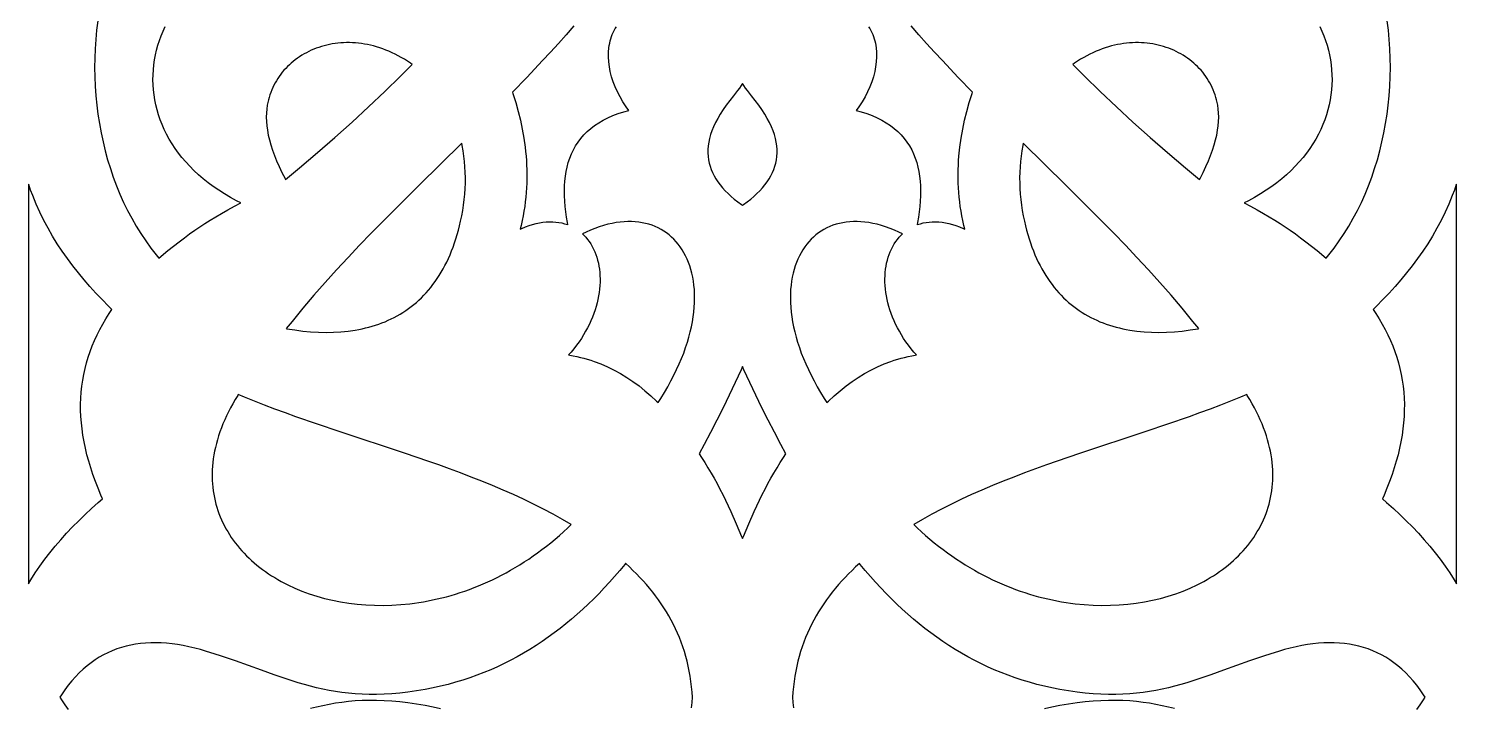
# Model space of a CAD drawing. Extents: x -340 to 340, y -265 to 265.
# Drawn here: x 230.2 to 289.8, y 84.9 to 113.3 of the extents above; entities that cross this region are included whole.
import ezdxf

# ---------------------------------------------------------------- set-up
doc = ezdxf.new("R2010")
doc.units = 0
doc.layers.add('LAYER_1', color=18, linetype='CONTINUOUS')

msp = doc.modelspace()

# ---------------------------------------------------------------- linework, layer by layer
at = {"layer": 'LAYER_1'}
for points in [[(233.087, 113.591), (233.039, 113.204), (233.002, 112.814), (232.976, 112.424), (232.961, 112.032), (232.957, 111.64), (232.963, 111.247), (232.98, 110.856), (233.008, 110.465), (233.047, 110.075), (233.096, 109.688), (233.156, 109.302), (233.227, 108.92), (233.308, 108.54), (233.4, 108.164), (233.502, 107.793), (233.614, 107.426), (233.737, 107.064), (233.87, 106.707), (234.014, 106.356), (234.168, 106.012), (234.332, 105.675), (234.507, 105.344), (234.691, 105.022), (234.886, 104.708), (235.091, 104.402), (235.306, 104.105), (235.417, 103.961), (235.53, 103.818), (235.639, 103.687), (236.018, 103.996), (236.488, 104.366), (236.708, 104.534), (236.923, 104.693), (237.135, 104.843), (237.347, 104.989), (237.563, 105.13), (237.785, 105.269), (238.016, 105.409), (238.26, 105.55), (238.519, 105.696), (238.797, 105.847), (239.063, 105.987), (238.882, 106.077), (238.624, 106.218), (238.376, 106.363), (238.138, 106.514), (237.91, 106.67), (237.693, 106.831), (237.486, 106.996), (237.289, 107.166), (237.102, 107.339), (236.925, 107.517), (236.758, 107.698), (236.601, 107.883), (236.454, 108.071), (236.316, 108.262), (236.189, 108.456), (236.071, 108.653), (235.963, 108.852), (235.864, 109.053), (235.775, 109.255), (235.696, 109.46), (235.625, 109.666), (235.565, 109.873), (235.513, 110.081), (235.471, 110.29), (235.438, 110.499), (235.415, 110.709), (235.4, 110.919), (235.394, 111.128), (235.397, 111.337), (235.409, 111.545), (235.43, 111.752), (235.459, 111.959), (235.497, 112.164), (235.544, 112.367), (235.598, 112.568), (235.662, 112.768), (235.733, 112.965), (235.813, 113.159), (235.9, 113.351)], [(252.96, 113.376), (252.639, 113.01), (252.314, 112.646), (251.988, 112.286), (251.658, 111.929), (250.993, 111.222), (250.402, 110.609), (250.42, 110.551), (250.533, 110.18), (250.637, 109.808), (250.728, 109.436), (250.808, 109.065), (250.874, 108.692), (250.927, 108.32), (250.949, 108.132), (250.967, 107.944), (250.981, 107.756), (250.991, 107.567), (250.998, 107.378), (251.001, 107.189), (251, 106.998), (250.995, 106.808), (250.986, 106.616), (250.973, 106.423), (250.955, 106.23), (250.934, 106.036), (250.908, 105.841), (250.877, 105.645), (250.843, 105.448), (250.803, 105.25), (250.759, 105.051), (250.72, 104.89), (250.785, 104.92), (250.939, 104.984), (251.091, 105.039), (251.24, 105.086), (251.387, 105.125), (251.53, 105.155), (251.672, 105.178), (251.81, 105.193), (251.945, 105.199), (252.078, 105.199), (252.207, 105.19), (252.333, 105.174), (252.456, 105.151), (252.575, 105.121), (252.69, 105.083), (252.715, 105.074), (252.697, 105.166), (252.658, 105.395), (252.626, 105.621), (252.6, 105.843), (252.581, 106.062), (252.57, 106.278), (252.567, 106.489), (252.571, 106.697), (252.584, 106.901), (252.606, 107.101), (252.637, 107.296), (252.677, 107.487), (252.727, 107.674), (252.787, 107.855), (252.858, 108.031), (252.939, 108.202), (253.031, 108.367), (253.134, 108.526), (253.249, 108.679), (253.376, 108.825), (253.514, 108.963), (253.664, 109.095), (253.825, 109.218), (253.999, 109.335), (254.185, 109.443), (254.383, 109.543), (254.593, 109.636), (254.815, 109.72), (255.051, 109.796), (255.251, 109.851), (255.141, 110.003), (255.007, 110.209), (254.887, 110.417), (254.779, 110.627), (254.685, 110.838), (254.604, 111.048), (254.536, 111.259), (254.482, 111.468), (254.442, 111.675), (254.416, 111.879), (254.404, 112.081), (254.406, 112.279), (254.423, 112.47), (254.438, 112.567), (254.456, 112.66), (254.477, 112.752), (254.503, 112.842), (254.532, 112.93), (254.566, 113.017), (254.603, 113.101), (254.645, 113.184), (254.69, 113.264), (254.74, 113.342)], [(265.261, 113.342), (265.31, 113.264), (265.355, 113.184), (265.397, 113.101), (265.434, 113.017), (265.468, 112.93), (265.497, 112.842), (265.523, 112.752), (265.545, 112.66), (265.563, 112.567), (265.577, 112.47), (265.594, 112.279), (265.596, 112.081), (265.584, 111.879), (265.558, 111.675), (265.518, 111.468), (265.464, 111.259), (265.397, 111.048), (265.316, 110.838), (265.221, 110.627), (265.114, 110.417), (264.993, 110.209), (264.859, 110.003), (264.75, 109.851), (264.95, 109.796), (265.185, 109.72), (265.408, 109.636), (265.618, 109.543), (265.815, 109.443), (266.001, 109.335), (266.175, 109.218), (266.336, 109.095), (266.486, 108.963), (266.624, 108.825), (266.751, 108.679), (266.866, 108.526), (266.969, 108.367), (267.061, 108.202), (267.142, 108.031), (267.213, 107.855), (267.273, 107.674), (267.323, 107.487), (267.363, 107.296), (267.394, 107.101), (267.415, 106.901), (267.428, 106.697), (267.433, 106.489), (267.429, 106.278), (267.418, 106.062), (267.4, 105.843), (267.374, 105.621), (267.341, 105.395), (267.302, 105.166), (267.284, 105.073), (267.31, 105.083), (267.425, 105.121), (267.544, 105.151), (267.667, 105.174), (267.793, 105.19), (267.922, 105.199), (268.055, 105.199), (268.19, 105.193), (268.329, 105.178), (268.47, 105.155), (268.614, 105.125), (268.76, 105.086), (268.909, 105.039), (269.061, 104.984), (269.215, 104.92), (269.28, 104.891), (269.241, 105.051), (269.197, 105.25), (269.158, 105.448), (269.123, 105.645), (269.092, 105.841), (269.067, 106.036), (269.045, 106.23), (269.028, 106.423), (269.014, 106.616), (269.005, 106.808), (269, 106.998), (268.999, 107.189), (269.002, 107.378), (269.009, 107.567), (269.019, 107.756), (269.033, 107.945), (269.072, 108.319), (269.126, 108.692), (269.192, 109.065), (269.271, 109.436), (269.363, 109.808), (269.466, 110.18), (269.58, 110.551), (269.598, 110.609), (269.007, 111.222), (268.342, 111.929), (268.012, 112.286), (267.686, 112.646), (267.361, 113.01), (267.04, 113.376)], [(284.1, 113.351), (284.187, 113.159), (284.267, 112.965), (284.338, 112.768), (284.402, 112.568), (284.456, 112.367), (284.503, 112.164), (284.541, 111.959), (284.57, 111.752), (284.591, 111.545), (284.603, 111.337), (284.606, 111.128), (284.6, 110.919), (284.585, 110.709), (284.562, 110.499), (284.529, 110.29), (284.487, 110.081), (284.435, 109.873), (284.375, 109.666), (284.304, 109.46), (284.225, 109.255), (284.136, 109.053), (284.037, 108.852), (283.929, 108.653), (283.811, 108.456), (283.684, 108.262), (283.546, 108.071), (283.399, 107.883), (283.242, 107.698), (283.075, 107.517), (282.898, 107.339), (282.711, 107.166), (282.514, 106.996), (282.307, 106.831), (282.09, 106.67), (281.862, 106.514), (281.624, 106.363), (281.376, 106.218), (281.118, 106.077), (280.937, 105.987), (281.203, 105.847), (281.481, 105.696), (281.74, 105.55), (281.984, 105.409), (282.215, 105.269), (282.437, 105.13), (282.652, 104.989), (282.865, 104.843), (283.077, 104.693), (283.291, 104.534), (283.512, 104.366), (283.981, 103.996), (284.36, 103.687), (284.47, 103.818), (284.583, 103.961), (284.694, 104.105), (284.909, 104.402), (285.114, 104.708), (285.309, 105.022), (285.493, 105.344), (285.668, 105.675), (285.832, 106.012), (285.986, 106.356), (286.13, 106.707), (286.263, 107.064), (286.386, 107.426), (286.498, 107.793), (286.601, 108.164), (286.692, 108.54), (286.773, 108.92), (286.844, 109.302), (286.904, 109.688), (286.953, 110.075), (286.992, 110.465), (287.02, 110.856), (287.037, 111.247), (287.043, 111.64), (287.039, 112.032), (287.024, 112.424), (286.998, 112.814), (286.961, 113.204), (286.914, 113.591)], [(257.873, 84.905), (257.894, 85.129), (257.909, 85.345), (257.894, 85.562), (257.873, 85.786), (257.846, 86.006), (257.814, 86.223), (257.777, 86.436), (257.734, 86.646), (257.685, 86.852), (257.632, 87.055), (257.573, 87.255), (257.509, 87.452), (257.441, 87.645), (257.367, 87.836), (257.288, 88.023), (257.205, 88.207), (257.117, 88.389), (257.024, 88.567), (256.927, 88.743), (256.826, 88.916), (256.719, 89.086), (256.609, 89.253), (256.494, 89.418), (256.375, 89.58), (256.252, 89.74), (256.124, 89.897), (255.993, 90.052), (255.858, 90.204), (255.718, 90.354), (255.575, 90.501), (255.428, 90.646), (255.278, 90.789), (255.124, 90.93), (255.119, 90.934), (255.084, 90.891), (254.875, 90.641), (254.663, 90.394), (254.448, 90.153), (254.231, 89.916), (254.011, 89.685), (253.788, 89.459), (253.562, 89.238), (253.333, 89.023), (253.101, 88.813), (252.866, 88.609), (252.628, 88.411), (252.387, 88.218), (252.142, 88.031), (251.893, 87.849), (251.642, 87.674), (251.386, 87.505), (251.128, 87.342), (250.865, 87.185), (250.598, 87.034), (250.328, 86.889), (250.054, 86.751), (249.776, 86.62), (249.494, 86.495), (249.207, 86.376), (248.917, 86.265), (248.622, 86.16), (248.323, 86.062), (248.019, 85.971), (247.712, 85.886), (247.399, 85.809), (247.082, 85.739), (246.761, 85.677), (246.393, 85.614), (246.037, 85.563), (245.693, 85.522), (245.36, 85.492), (245.037, 85.472), (244.724, 85.462), (244.42, 85.461), (244.124, 85.469), (243.835, 85.486), (243.553, 85.511), (243.277, 85.543), (243.006, 85.583), (242.741, 85.63), (242.479, 85.683), (242.221, 85.742), (241.965, 85.807), (241.711, 85.877), (241.459, 85.951), (241.206, 86.03), (240.954, 86.113), (240.446, 86.288), (239.927, 86.475), (238.835, 86.866), (238.249, 87.066), (237.944, 87.165), (237.63, 87.263), (237.38, 87.336), (237.135, 87.401), (236.893, 87.457), (236.654, 87.506), (236.419, 87.546), (236.188, 87.577), (235.96, 87.601), (235.736, 87.616), (235.515, 87.622), (235.298, 87.62), (235.085, 87.61), (234.875, 87.59), (234.669, 87.562), (234.467, 87.526), (234.268, 87.48), (234.073, 87.425), (233.882, 87.362), (233.694, 87.289), (233.51, 87.207), (233.329, 87.116), (233.152, 87.015), (232.978, 86.905), (232.808, 86.784), (232.641, 86.654), (232.477, 86.514), (232.317, 86.364), (232.161, 86.203), (232.008, 86.032), (231.858, 85.85), (231.713, 85.658), (231.571, 85.454), (231.5, 85.345), (231.57, 85.236), (231.713, 85.033), (231.858, 84.841)], [(288.143, 84.841), (288.289, 85.033), (288.431, 85.237), (288.501, 85.345), (288.431, 85.454), (288.289, 85.658), (288.143, 85.85), (287.993, 86.032), (287.84, 86.203), (287.684, 86.364), (287.524, 86.514), (287.36, 86.654), (287.193, 86.784), (287.023, 86.905), (286.849, 87.015), (286.672, 87.116), (286.491, 87.207), (286.307, 87.289), (286.119, 87.362), (285.927, 87.425), (285.732, 87.48), (285.534, 87.526), (285.331, 87.562), (285.125, 87.59), (284.916, 87.61), (284.702, 87.62), (284.485, 87.622), (284.265, 87.616), (284.04, 87.601), (283.812, 87.577), (283.581, 87.546), (283.346, 87.506), (283.107, 87.457), (282.865, 87.401), (282.62, 87.336), (282.37, 87.263), (282.056, 87.165), (281.751, 87.066), (281.165, 86.866), (280.073, 86.475), (279.555, 86.288), (279.047, 86.113), (278.794, 86.03), (278.542, 85.951), (278.289, 85.877), (278.035, 85.807), (277.78, 85.742), (277.521, 85.683), (277.259, 85.63), (276.994, 85.583), (276.723, 85.543), (276.447, 85.511), (276.165, 85.486), (275.876, 85.469), (275.58, 85.461), (275.276, 85.462), (274.963, 85.472), (274.64, 85.492), (274.307, 85.522), (273.963, 85.563), (273.607, 85.614), (273.239, 85.677), (272.918, 85.739), (272.601, 85.809), (272.288, 85.886), (271.981, 85.971), (271.677, 86.062), (271.378, 86.16), (271.083, 86.265), (270.793, 86.376), (270.507, 86.495), (270.224, 86.62), (269.946, 86.751), (269.672, 86.889), (269.402, 87.034), (269.135, 87.185), (268.873, 87.342), (268.614, 87.505), (268.359, 87.674), (268.107, 87.849), (267.859, 88.03), (267.614, 88.217), (267.372, 88.41), (267.134, 88.609), (266.899, 88.813), (266.667, 89.023), (266.439, 89.238), (266.213, 89.458), (265.99, 89.684), (265.77, 89.915), (265.552, 90.152), (265.337, 90.393), (265.125, 90.64), (264.916, 90.89), (264.881, 90.933), (264.877, 90.93), (264.723, 90.789), (264.572, 90.646), (264.426, 90.501), (264.282, 90.354), (264.143, 90.204), (264.008, 90.052), (263.876, 89.897), (263.749, 89.74), (263.626, 89.58), (263.506, 89.418), (263.392, 89.253), (263.281, 89.086), (263.175, 88.916), (263.073, 88.743), (262.976, 88.567), (262.883, 88.389), (262.795, 88.207), (262.712, 88.023), (262.633, 87.836), (262.56, 87.645), (262.491, 87.452), (262.427, 87.255), (262.368, 87.055), (262.315, 86.852), (262.267, 86.646), (262.223, 86.436), (262.186, 86.223), (262.154, 86.006), (262.127, 85.786), (262.106, 85.562), (262.091, 85.345), (262.106, 85.129), (262.127, 84.905)], [(241.965, 84.885), (242.221, 84.95), (242.479, 85.009), (242.741, 85.062), (243.007, 85.109), (243.277, 85.148), (243.553, 85.181), (243.835, 85.205), (244.124, 85.222), (244.42, 85.23), (244.724, 85.229), (245.037, 85.218), (245.36, 85.198), (245.693, 85.168), (246.037, 85.127), (246.393, 85.076), (246.761, 85.013), (247.082, 84.951), (247.399, 84.881)], [(272.601, 84.881), (272.918, 84.951), (273.239, 85.013), (273.607, 85.076), (273.963, 85.127), (274.307, 85.168), (274.64, 85.198), (274.963, 85.218), (275.276, 85.229), (275.58, 85.23), (275.876, 85.222), (276.165, 85.205), (276.447, 85.181), (276.723, 85.148), (276.993, 85.109), (277.259, 85.062), (277.521, 85.009), (277.779, 84.95), (278.035, 84.885)]]:
    msp.add_lwpolyline(points, dxfattribs=at)
for points in [[(244.73, 112.504), (244.602, 112.54), (244.474, 112.572), (244.347, 112.599), (244.22, 112.623), (244.093, 112.642), (243.968, 112.657), (243.843, 112.669), (243.719, 112.676), (243.595, 112.68), (243.473, 112.68), (243.352, 112.676), (243.232, 112.669), (243.112, 112.658), (242.995, 112.643), (242.878, 112.625), (242.763, 112.603), (242.649, 112.578), (242.537, 112.55), (242.426, 112.518), (242.317, 112.483), (242.21, 112.445), (242.104, 112.403), (242.001, 112.359), (241.899, 112.312), (241.8, 112.261), (241.702, 112.208), (241.607, 112.152), (241.514, 112.092), (241.423, 112.031), (241.335, 111.966), (241.249, 111.899), (241.166, 111.829), (241.086, 111.757), (241.008, 111.682), (240.933, 111.604), (240.86, 111.524), (240.791, 111.442), (240.725, 111.358), (240.661, 111.271), (240.601, 111.182), (240.544, 111.091), (240.49, 110.998), (240.439, 110.902), (240.392, 110.805), (240.349, 110.705), (240.308, 110.604), (240.272, 110.501), (240.239, 110.396), (240.21, 110.289), (240.184, 110.18), (240.163, 110.07), (240.14, 109.909), (240.126, 109.743), (240.122, 109.571), (240.128, 109.393), (240.143, 109.209), (240.169, 109.019), (240.205, 108.822), (240.252, 108.619), (240.31, 108.409), (240.38, 108.193), (240.461, 107.97), (240.553, 107.74), (240.658, 107.503), (240.775, 107.259), (240.904, 107.009), (240.93, 106.961), (241.513, 107.447), (242.261, 108.086), (242.99, 108.724), (243.701, 109.361), (244.394, 109.999), (245.07, 110.639), (245.73, 111.281), (246.212, 111.765), (246.141, 111.816), (246.014, 111.902), (245.886, 111.983), (245.758, 112.059), (245.63, 112.131), (245.502, 112.198), (245.373, 112.26), (245.244, 112.318), (245.115, 112.371), (244.987, 112.42), (244.858, 112.464)], [(279.275, 111.358), (279.209, 111.442), (279.14, 111.524), (279.067, 111.604), (278.992, 111.682), (278.914, 111.757), (278.834, 111.829), (278.75, 111.899), (278.665, 111.966), (278.576, 112.031), (278.486, 112.092), (278.393, 112.152), (278.298, 112.208), (278.2, 112.261), (278.101, 112.312), (277.999, 112.359), (277.895, 112.403), (277.79, 112.445), (277.683, 112.483), (277.574, 112.518), (277.463, 112.55), (277.351, 112.578), (277.237, 112.603), (277.122, 112.625), (277.005, 112.643), (276.887, 112.658), (276.768, 112.669), (276.648, 112.676), (276.526, 112.68), (276.404, 112.68), (276.281, 112.676), (276.157, 112.669), (276.032, 112.657), (275.906, 112.642), (275.78, 112.623), (275.653, 112.599), (275.526, 112.572), (275.398, 112.54), (275.27, 112.504), (275.142, 112.464), (275.013, 112.42), (274.884, 112.371), (274.756, 112.318), (274.627, 112.26), (274.498, 112.198), (274.37, 112.131), (274.241, 112.059), (274.114, 111.983), (273.986, 111.902), (273.859, 111.816), (273.788, 111.765), (274.27, 111.281), (274.93, 110.639), (275.606, 109.999), (276.299, 109.361), (277.01, 108.724), (277.739, 108.086), (278.488, 107.447), (279.07, 106.961), (279.096, 107.009), (279.225, 107.259), (279.342, 107.503), (279.447, 107.74), (279.539, 107.969), (279.62, 108.193), (279.69, 108.409), (279.748, 108.619), (279.795, 108.822), (279.831, 109.019), (279.857, 109.209), (279.872, 109.393), (279.878, 109.571), (279.874, 109.743), (279.86, 109.909), (279.837, 110.07), (279.816, 110.18), (279.79, 110.289), (279.761, 110.396), (279.728, 110.501), (279.692, 110.604), (279.651, 110.705), (279.608, 110.805), (279.56, 110.902), (279.51, 110.998), (279.456, 111.091), (279.399, 111.182), (279.339, 111.271)], [(258.568, 108.368), (258.556, 108.218), (258.555, 108.072), (258.563, 107.929), (258.582, 107.789), (258.61, 107.651), (258.647, 107.516), (258.694, 107.383), (258.75, 107.251), (258.816, 107.122), (258.89, 106.994), (258.974, 106.867), (259.066, 106.743), (259.168, 106.62), (259.278, 106.498), (259.397, 106.378), (259.524, 106.26), (259.659, 106.144), (259.802, 106.029), (259.954, 105.916), (260, 105.883), (260.047, 105.916), (260.198, 106.029), (260.341, 106.144), (260.476, 106.26), (260.603, 106.378), (260.722, 106.498), (260.832, 106.62), (260.934, 106.743), (261.026, 106.867), (261.11, 106.994), (261.184, 107.121), (261.249, 107.251), (261.305, 107.382), (261.352, 107.516), (261.39, 107.651), (261.418, 107.789), (261.436, 107.929), (261.445, 108.072), (261.443, 108.218), (261.432, 108.368), (261.41, 108.521), (261.377, 108.677), (261.332, 108.838), (261.276, 109.002), (261.209, 109.17), (261.129, 109.343), (261.036, 109.519), (260.931, 109.7), (260.812, 109.884), (260.68, 110.072), (260.535, 110.265), (260.374, 110.464), (260.287, 110.569), (260.204, 110.677), (260.127, 110.783), (260.054, 110.889), (260, 110.974), (259.946, 110.889), (259.873, 110.783), (259.795, 110.676), (259.627, 110.465), (259.465, 110.265), (259.319, 110.072), (259.188, 109.884), (259.069, 109.699), (258.964, 109.519), (258.871, 109.343), (258.791, 109.17), (258.723, 109.002), (258.667, 108.838), (258.623, 108.677), (258.59, 108.521)], [(248.371, 107.942), (248.338, 108.164), (248.299, 108.384), (248.279, 108.476), (246.499, 106.725), (245.496, 105.728), (245, 105.228), (244.507, 104.724), (244.018, 104.217), (243.534, 103.706), (243.055, 103.188), (242.582, 102.664), (242.114, 102.132), (241.652, 101.592), (241.197, 101.043), (240.955, 100.74), (240.974, 100.736), (241.312, 100.682), (241.645, 100.639), (241.974, 100.608), (242.298, 100.589), (242.617, 100.581), (242.931, 100.587), (243.239, 100.604), (243.541, 100.634), (243.838, 100.677), (243.982, 100.703), (244.126, 100.732), (244.268, 100.765), (244.408, 100.8), (244.546, 100.84), (244.683, 100.882), (244.818, 100.928), (244.95, 100.977), (245.081, 101.029), (245.21, 101.085), (245.337, 101.144), (245.462, 101.207), (245.585, 101.273), (245.706, 101.343), (245.825, 101.416), (245.942, 101.493), (246.057, 101.573), (246.169, 101.657), (246.28, 101.745), (246.388, 101.836), (246.494, 101.931), (246.597, 102.029), (246.699, 102.132), (246.798, 102.238), (246.895, 102.348), (246.989, 102.462), (247.081, 102.58), (247.17, 102.701), (247.257, 102.827), (247.342, 102.957), (247.424, 103.091), (247.503, 103.229), (247.579, 103.371), (247.653, 103.518), (247.725, 103.668), (247.793, 103.823), (247.859, 103.982), (247.922, 104.146), (247.981, 104.314), (248.038, 104.486), (248.092, 104.663), (248.143, 104.844), (248.191, 105.029), (248.236, 105.219), (248.283, 105.445), (248.324, 105.672), (248.358, 105.9), (248.386, 106.128), (248.408, 106.356), (248.423, 106.585), (248.431, 106.813), (248.432, 107.041), (248.427, 107.268), (248.415, 107.494), (248.396, 107.719)], [(278.026, 100.608), (278.355, 100.639), (278.688, 100.682), (279.026, 100.736), (279.045, 100.74), (278.803, 101.043), (278.348, 101.592), (277.886, 102.132), (277.418, 102.664), (276.945, 103.188), (276.466, 103.706), (275.982, 104.217), (275.493, 104.724), (275, 105.228), (274.504, 105.728), (273.501, 106.725), (271.721, 108.476), (271.701, 108.384), (271.662, 108.164), (271.629, 107.942), (271.604, 107.719), (271.585, 107.494), (271.573, 107.268), (271.568, 107.041), (271.569, 106.813), (271.577, 106.585), (271.592, 106.356), (271.614, 106.128), (271.642, 105.9), (271.676, 105.672), (271.717, 105.445), (271.764, 105.219), (271.809, 105.029), (271.857, 104.844), (271.908, 104.663), (271.962, 104.486), (272.019, 104.314), (272.078, 104.146), (272.141, 103.982), (272.207, 103.823), (272.275, 103.668), (272.347, 103.518), (272.421, 103.371), (272.497, 103.229), (272.576, 103.091), (272.658, 102.957), (272.743, 102.827), (272.83, 102.701), (272.919, 102.58), (273.011, 102.462), (273.105, 102.348), (273.202, 102.238), (273.301, 102.132), (273.403, 102.029), (273.506, 101.931), (273.612, 101.836), (273.72, 101.745), (273.831, 101.657), (273.943, 101.573), (274.058, 101.493), (274.175, 101.416), (274.294, 101.343), (274.415, 101.273), (274.538, 101.207), (274.663, 101.144), (274.79, 101.085), (274.919, 101.029), (275.05, 100.977), (275.182, 100.928), (275.317, 100.882), (275.454, 100.84), (275.592, 100.8), (275.732, 100.765), (275.874, 100.732), (276.018, 100.703), (276.162, 100.677), (276.459, 100.634), (276.761, 100.604), (277.069, 100.587), (277.383, 100.581), (277.702, 100.589)], [(230.671, 105.597), (230.516, 105.942), (230.373, 106.293), (230.288, 106.522), (230.207, 106.751), (230.2, 106.77), (230.2, 90.088), (230.299, 90.256), (230.481, 90.543), (230.674, 90.826), (230.877, 91.106), (231.091, 91.383), (231.313, 91.656), (231.545, 91.925), (231.786, 92.192), (232.035, 92.456), (232.293, 92.716), (232.558, 92.974), (232.831, 93.229), (233.112, 93.482), (233.286, 93.635), (233.218, 93.788), (233.099, 94.076), (232.988, 94.361), (232.887, 94.643), (232.795, 94.923), (232.712, 95.2), (232.638, 95.475), (232.573, 95.747), (232.517, 96.017), (232.471, 96.284), (232.433, 96.549), (232.405, 96.811), (232.386, 97.071), (232.375, 97.329), (232.374, 97.585), (232.382, 97.838), (232.399, 98.089), (232.425, 98.338), (232.46, 98.584), (232.503, 98.829), (232.556, 99.071), (232.618, 99.311), (232.688, 99.548), (232.768, 99.784), (232.856, 100.017), (232.953, 100.249), (233.058, 100.478), (233.172, 100.705), (233.295, 100.93), (233.426, 101.153), (233.566, 101.374), (233.677, 101.538), (233.532, 101.682), (233.271, 101.949), (233.015, 102.222), (232.764, 102.5), (232.519, 102.783), (232.28, 103.072), (232.048, 103.366), (231.824, 103.666), (231.608, 103.972), (231.401, 104.284), (231.203, 104.603), (231.015, 104.928), (230.837, 105.259)], [(289.8, 106.769), (289.793, 106.75), (289.712, 106.521), (289.627, 106.293), (289.484, 105.942), (289.329, 105.597), (289.163, 105.259), (288.985, 104.928), (288.797, 104.603), (288.599, 104.284), (288.392, 103.972), (288.176, 103.666), (287.952, 103.366), (287.72, 103.072), (287.481, 102.783), (287.236, 102.5), (286.985, 102.222), (286.729, 101.949), (286.468, 101.682), (286.323, 101.538), (286.434, 101.374), (286.574, 101.153), (286.705, 100.93), (286.828, 100.705), (286.942, 100.478), (287.047, 100.249), (287.144, 100.017), (287.232, 99.784), (287.311, 99.548), (287.382, 99.311), (287.443, 99.071), (287.496, 98.829), (287.54, 98.584), (287.575, 98.338), (287.601, 98.089), (287.618, 97.838), (287.626, 97.585), (287.624, 97.329), (287.614, 97.071), (287.595, 96.811), (287.566, 96.549), (287.529, 96.284), (287.482, 96.017), (287.426, 95.747), (287.362, 95.475), (287.288, 95.2), (287.205, 94.923), (287.112, 94.643), (287.011, 94.361), (286.9, 94.076), (286.781, 93.788), (286.713, 93.635), (286.887, 93.482), (287.168, 93.229), (287.441, 92.974), (287.707, 92.716), (287.964, 92.456), (288.214, 92.192), (288.455, 91.925), (288.687, 91.656), (288.909, 91.383), (289.122, 91.106), (289.326, 90.826), (289.519, 90.543), (289.701, 90.256), (289.8, 90.088)], [(253.325, 104.694), (253.379, 104.643), (253.459, 104.557), (253.534, 104.467), (253.604, 104.372), (253.669, 104.273), (253.729, 104.169), (253.784, 104.061), (253.834, 103.95), (253.88, 103.835), (253.919, 103.717), (253.954, 103.596), (253.984, 103.471), (254.009, 103.344), (254.028, 103.215), (254.042, 103.082), (254.051, 102.948), (254.055, 102.812), (254.054, 102.673), (254.047, 102.533), (254.035, 102.391), (254.017, 102.248), (253.994, 102.104), (253.965, 101.958), (253.931, 101.812), (253.892, 101.664), (253.846, 101.517), (253.795, 101.368), (253.739, 101.22), (253.676, 101.071), (253.608, 100.923), (253.533, 100.775), (253.453, 100.627), (253.367, 100.48), (253.275, 100.333), (253.177, 100.188), (253.072, 100.044), (252.962, 99.901), (252.845, 99.76), (252.738, 99.638), (252.789, 99.63), (252.938, 99.604), (253.086, 99.573), (253.233, 99.54), (253.379, 99.502), (253.523, 99.461), (253.666, 99.417), (253.81, 99.369), (254.09, 99.263), (254.366, 99.143), (254.638, 99.009), (254.905, 98.863), (255.168, 98.703), (255.426, 98.53), (255.68, 98.344), (255.929, 98.146), (256.174, 97.935), (256.414, 97.712), (256.475, 97.652), (256.587, 97.824), (256.738, 98.069), (256.88, 98.312), (257.013, 98.553), (257.137, 98.792), (257.252, 99.028), (257.358, 99.262), (257.456, 99.493), (257.545, 99.721), (257.625, 99.947), (257.698, 100.169), (257.762, 100.388), (257.819, 100.604), (257.867, 100.816), (257.908, 101.025), (257.942, 101.23), (257.967, 101.432), (257.986, 101.629), (257.997, 101.822), (258.002, 102.011), (257.999, 102.196), (257.99, 102.376), (257.974, 102.552), (257.952, 102.723), (257.923, 102.889), (257.888, 103.05), (257.847, 103.206), (257.8, 103.357), (257.748, 103.503), (257.69, 103.643), (257.626, 103.778), (257.557, 103.908), (257.483, 104.032), (257.403, 104.15), (257.319, 104.262), (257.23, 104.369), (257.136, 104.469), (257.038, 104.564), (256.935, 104.652), (256.828, 104.735), (256.716, 104.811), (256.6, 104.881), (256.48, 104.945), (256.355, 105.002), (256.226, 105.052), (256.094, 105.096), (255.957, 105.133), (255.816, 105.163), (255.671, 105.186), (255.522, 105.202), (255.37, 105.21), (255.214, 105.211), (255.054, 105.204), (254.891, 105.189), (254.724, 105.166), (254.554, 105.134), (254.38, 105.095), (254.204, 105.046), (254.024, 104.989), (253.842, 104.923), (253.657, 104.849), (253.469, 104.764)], [(262.001, 102.196), (261.998, 102.011), (262.002, 101.822), (262.014, 101.629), (262.032, 101.432), (262.058, 101.23), (262.092, 101.025), (262.132, 100.816), (262.181, 100.604), (262.237, 100.388), (262.302, 100.169), (262.374, 99.947), (262.455, 99.721), (262.544, 99.493), (262.642, 99.262), (262.748, 99.028), (262.863, 98.792), (262.987, 98.553), (263.12, 98.312), (263.262, 98.069), (263.413, 97.824), (263.524, 97.652), (263.585, 97.712), (263.826, 97.935), (264.071, 98.146), (264.32, 98.344), (264.574, 98.53), (264.832, 98.703), (265.095, 98.863), (265.362, 99.009), (265.634, 99.143), (265.91, 99.263), (266.19, 99.368), (266.334, 99.417), (266.477, 99.461), (266.621, 99.502), (266.767, 99.539), (266.914, 99.573), (267.062, 99.604), (267.211, 99.63), (267.262, 99.638), (267.155, 99.76), (267.038, 99.901), (266.928, 100.044), (266.823, 100.188), (266.725, 100.333), (266.633, 100.48), (266.547, 100.627), (266.467, 100.775), (266.392, 100.923), (266.324, 101.071), (266.262, 101.22), (266.205, 101.368), (266.154, 101.517), (266.109, 101.664), (266.069, 101.812), (266.035, 101.958), (266.006, 102.104), (265.983, 102.248), (265.966, 102.391), (265.953, 102.533), (265.947, 102.673), (265.945, 102.812), (265.949, 102.948), (265.958, 103.082), (265.972, 103.215), (265.992, 103.344), (266.016, 103.471), (266.046, 103.596), (266.081, 103.717), (266.121, 103.835), (266.166, 103.95), (266.216, 104.061), (266.271, 104.169), (266.331, 104.273), (266.396, 104.372), (266.466, 104.467), (266.541, 104.557), (266.621, 104.643), (266.675, 104.694), (266.53, 104.764), (266.342, 104.849), (266.157, 104.923), (265.975, 104.989), (265.795, 105.046), (265.619, 105.095), (265.446, 105.134), (265.275, 105.166), (265.109, 105.189), (264.945, 105.204), (264.786, 105.211), (264.629, 105.21), (264.477, 105.202), (264.328, 105.186), (264.184, 105.163), (264.043, 105.133), (263.906, 105.096), (263.773, 105.052), (263.645, 105.002), (263.52, 104.945), (263.4, 104.881), (263.284, 104.811), (263.172, 104.735), (263.065, 104.652), (262.962, 104.564), (262.863, 104.469), (262.769, 104.369), (262.68, 104.262), (262.596, 104.15), (262.517, 104.032), (262.443, 103.908), (262.374, 103.778), (262.31, 103.643), (262.252, 103.503), (262.2, 103.357), (262.153, 103.206), (262.112, 103.05), (262.077, 102.889), (262.048, 102.723), (262.026, 102.552), (262.01, 102.376)], [(260.559, 97.959), (260.308, 98.487), (260.061, 99.021), (260, 99.156), (259.939, 99.021), (259.692, 98.487), (259.442, 97.959), (259.188, 97.436), (258.93, 96.919), (258.667, 96.408), (258.401, 95.905), (258.187, 95.513), (258.283, 95.363), (258.422, 95.147), (258.557, 94.929), (258.687, 94.71), (258.814, 94.489), (258.938, 94.266), (259.058, 94.04), (259.176, 93.811), (259.292, 93.577), (259.518, 93.097), (259.74, 92.594), (259.962, 92.064), (260, 91.969), (260.038, 92.064), (260.26, 92.594), (260.482, 93.097), (260.708, 93.577), (260.824, 93.811), (260.942, 94.04), (261.062, 94.266), (261.186, 94.489), (261.313, 94.71), (261.444, 94.929), (261.579, 95.148), (261.718, 95.364), (261.814, 95.514), (261.6, 95.905), (261.333, 96.409), (261.071, 96.919), (260.813, 97.436)], [(245.368, 89.192), (245.741, 89.216), (246.117, 89.253), (246.305, 89.277), (246.495, 89.304), (246.685, 89.336), (246.875, 89.37), (247.066, 89.409), (247.258, 89.451), (247.449, 89.497), (247.641, 89.546), (247.833, 89.6), (248.025, 89.657), (248.218, 89.718), (248.41, 89.783), (248.603, 89.852), (248.795, 89.925), (248.987, 90.002), (249.179, 90.083), (249.371, 90.167), (249.562, 90.256), (249.753, 90.349), (249.944, 90.447), (250.134, 90.548), (250.323, 90.654), (250.512, 90.763), (250.7, 90.877), (250.888, 90.996), (251.075, 91.119), (251.261, 91.246), (251.446, 91.377), (251.63, 91.513), (251.813, 91.653), (251.995, 91.798), (252.176, 91.947), (252.356, 92.101), (252.534, 92.26), (252.712, 92.423), (252.853, 92.558), (252.49, 92.772), (252.095, 92.993), (251.691, 93.207), (251.28, 93.414), (250.861, 93.615), (250.436, 93.811), (250.004, 94), (249.567, 94.185), (249.125, 94.365), (248.679, 94.541), (248.228, 94.712), (247.774, 94.88), (247.318, 95.045), (246.859, 95.206), (245.935, 95.523), (245.009, 95.832), (244.084, 96.137), (243.164, 96.441), (242.255, 96.747), (241.359, 97.057), (240.918, 97.216), (240.482, 97.376), (240.051, 97.54), (239.627, 97.706), (239.209, 97.877), (238.955, 97.984), (238.933, 97.95), (238.827, 97.777), (238.727, 97.604), (238.633, 97.433), (238.545, 97.262), (238.463, 97.093), (238.386, 96.924), (238.314, 96.757), (238.248, 96.591), (238.188, 96.426), (238.133, 96.263), (238.083, 96.1), (238.039, 95.939), (238, 95.779), (237.965, 95.621), (237.936, 95.463), (237.912, 95.308), (237.893, 95.153), (237.878, 95), (237.869, 94.848), (237.864, 94.698), (237.863, 94.549), (237.868, 94.402), (237.876, 94.256), (237.89, 94.112), (237.907, 93.969), (237.929, 93.828), (237.955, 93.689), (237.986, 93.55), (238.02, 93.414), (238.059, 93.279), (238.102, 93.146), (238.149, 93.014), (238.2, 92.884), (238.254, 92.756), (238.313, 92.63), (238.375, 92.505), (238.441, 92.382), (238.511, 92.261), (238.585, 92.142), (238.662, 92.024), (238.743, 91.909), (238.827, 91.795), (238.915, 91.683), (239.006, 91.574), (239.1, 91.466), (239.198, 91.36), (239.299, 91.256), (239.403, 91.155), (239.51, 91.055), (239.621, 90.958), (239.734, 90.863), (239.851, 90.77), (239.97, 90.68), (240.093, 90.592), (240.218, 90.506), (240.346, 90.422), (240.476, 90.341), (240.609, 90.262), (240.744, 90.187), (241.025, 90.041), (241.314, 89.907), (241.612, 89.783), (241.919, 89.669), (242.234, 89.567), (242.557, 89.477), (242.888, 89.398), (243.225, 89.331), (243.569, 89.276), (243.919, 89.233), (244.274, 89.203), (244.634, 89.186), (244.999, 89.183)], [(282.093, 93.969), (282.111, 94.112), (282.124, 94.256), (282.133, 94.402), (282.137, 94.55), (282.137, 94.698), (282.132, 94.849), (282.122, 95), (282.107, 95.153), (282.088, 95.308), (282.064, 95.464), (282.035, 95.621), (282, 95.779), (281.961, 95.939), (281.917, 96.1), (281.867, 96.263), (281.812, 96.426), (281.752, 96.591), (281.686, 96.757), (281.614, 96.924), (281.537, 97.093), (281.455, 97.262), (281.367, 97.433), (281.272, 97.604), (281.173, 97.777), (281.067, 97.95), (281.045, 97.984), (280.791, 97.877), (280.373, 97.706), (279.949, 97.54), (279.518, 97.376), (279.082, 97.216), (278.641, 97.057), (277.745, 96.747), (276.835, 96.441), (275.916, 96.137), (274.991, 95.832), (274.065, 95.523), (273.141, 95.206), (272.682, 95.045), (272.225, 94.88), (271.771, 94.712), (271.321, 94.541), (270.874, 94.365), (270.432, 94.185), (269.995, 94), (269.564, 93.811), (269.139, 93.615), (268.72, 93.414), (268.309, 93.207), (267.905, 92.993), (267.51, 92.772), (267.147, 92.558), (267.289, 92.423), (267.466, 92.26), (267.645, 92.101), (267.824, 91.947), (268.005, 91.798), (268.187, 91.653), (268.371, 91.513), (268.555, 91.377), (268.74, 91.246), (268.926, 91.119), (269.113, 90.996), (269.3, 90.877), (269.488, 90.763), (269.677, 90.654), (269.867, 90.548), (270.057, 90.447), (270.248, 90.349), (270.439, 90.256), (270.63, 90.167), (270.822, 90.083), (271.014, 90.002), (271.206, 89.925), (271.398, 89.852), (271.59, 89.783), (271.783, 89.718), (271.975, 89.657), (272.167, 89.6), (272.36, 89.546), (272.551, 89.497), (272.743, 89.451), (272.934, 89.409), (273.125, 89.37), (273.316, 89.336), (273.506, 89.305), (273.695, 89.277), (273.883, 89.253), (274.26, 89.216), (274.633, 89.192), (275.002, 89.183), (275.366, 89.187), (275.727, 89.203), (276.082, 89.233), (276.432, 89.276), (276.776, 89.331), (277.113, 89.398), (277.444, 89.477), (277.767, 89.568), (278.082, 89.67), (278.389, 89.783), (278.687, 89.907), (278.976, 90.041), (279.256, 90.187), (279.391, 90.262), (279.524, 90.341), (279.655, 90.422), (279.783, 90.506), (279.908, 90.592), (280.03, 90.68), (280.15, 90.77), (280.266, 90.863), (280.38, 90.958), (280.49, 91.056), (280.598, 91.155), (280.702, 91.257), (280.803, 91.36), (280.9, 91.466), (280.995, 91.574), (281.086, 91.683), (281.174, 91.795), (281.258, 91.909), (281.338, 92.024), (281.416, 92.142), (281.489, 92.261), (281.559, 92.382), (281.625, 92.505), (281.687, 92.63), (281.746, 92.756), (281.801, 92.885), (281.852, 93.014), (281.898, 93.146), (281.941, 93.279), (281.98, 93.414), (282.015, 93.551), (282.045, 93.689), (282.071, 93.828)]]:
    msp.add_lwpolyline(points, close=True, dxfattribs=at)

doc.saveas('drawing.dxf')
